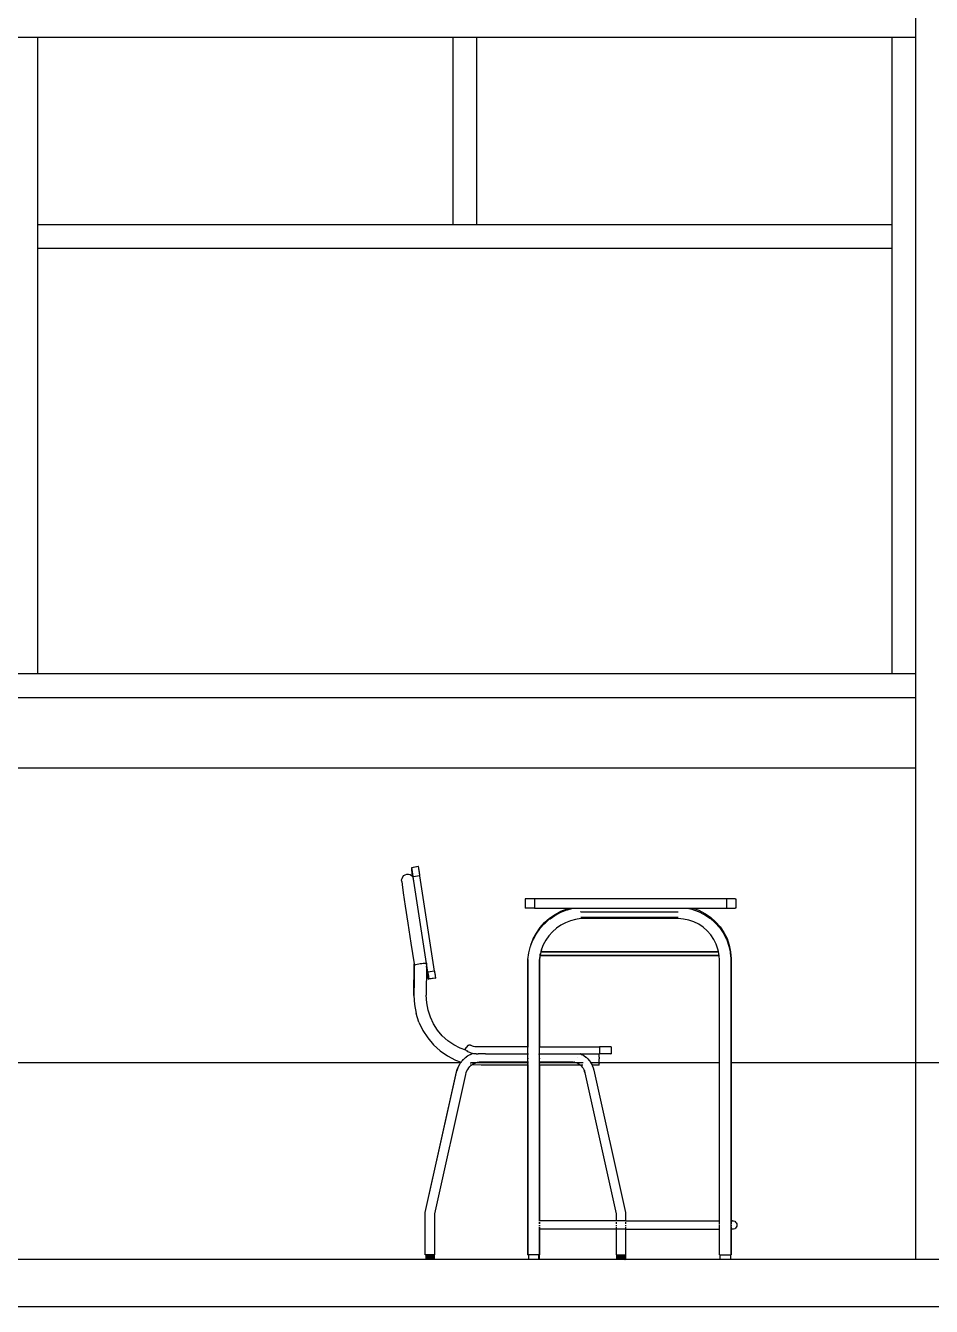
# Model space of a CAD drawing. Header units: metres. Extents: x -16.9 to 18.7, y -3.2 to 1.
# Drawn here: x -5.596 to -3.662, y -3.168 to -0.434 of the extents above; entities that cross this region are included whole.
import ezdxf

# ---------------------------------------------------------------- set-up
doc = ezdxf.new("R2010")
doc.units = ezdxf.units.M
doc.layers.add('SectionCutEdges', color=7, linetype='Continuous')

msp = doc.modelspace()

# ---------------------------------------------------------------- linework, layer by layer
for p, q in [((-3.6949, -0.4591), (-3.6949, -0.4083)), ((-5.5695, -0.4591), (-5.6203, -0.4591)), ((-5.5695, -0.8591), (-5.5695, -0.4591)), ((-4.683, -0.4591), (-5.5695, -0.4591)), ((-4.683, -0.8591), (-4.683, -0.4591)), ((-4.6322, -0.4591), (-4.683, -0.4591)), ((-3.7457, -0.4591), (-4.6322, -0.4591)), ((-4.6322, -0.8591), (-4.6322, -0.4591)), ((-3.7457, -0.8591), (-3.7457, -0.4591)), ((-3.6949, -0.4591), (-3.7457, -0.4591)), ((-3.6949, -1.8175), (-3.6949, -0.4591)), ((-5.5695, -0.9099), (-5.5695, -0.8591)), ((-4.683, -0.8591), (-5.5695, -0.8591)), ((-4.6322, -0.8591), (-4.683, -0.8591)), ((-3.7457, -0.8591), (-4.6322, -0.8591)), ((-3.7457, -0.9099), (-3.7457, -0.8591)), ((-5.5695, -1.8175), (-5.5695, -0.9099)), ((-3.7457, -0.9099), (-5.5695, -0.9099)), ((-3.7457, -1.8175), (-3.7457, -0.9099)), ((-5.5695, -1.8175), (-5.6203, -1.8175)), ((-3.7457, -1.8175), (-5.5695, -1.8175)), ((-3.6949, -1.8175), (-3.7457, -1.8175)), ((-3.6949, -1.8683), (-3.6949, -1.8175)), ((-7.4949, -1.8683), (-3.6949, -1.8683)), ((-3.6949, -2.0183), (-3.6949, -1.8683)), ((-7.4949, -2.0183), (-3.6949, -2.0183)), ((-3.6949, -2.6483), (-3.6949, -2.0183)), ((-4.7578, -2.2294), (-4.772, -2.2317)), ((-4.7711, -2.2317), (-4.772, -2.2317)), ((-4.772, -2.2317), (-4.772, -2.2319)), ((-4.772, -2.2319), (-4.7719, -2.2324)), ((-4.7719, -2.2324), (-4.7718, -2.2332)), ((-4.7718, -2.2332), (-4.7716, -2.2343)), ((-4.7716, -2.2343), (-4.7714, -2.2358)), ((-4.7702, -2.2438), (-4.7714, -2.2358)), ((-4.7569, -2.2294), (-4.7711, -2.2317)), ((-4.771, -2.2319), (-4.7711, -2.2317)), ((-4.7709, -2.2324), (-4.771, -2.2319)), ((-4.7708, -2.2332), (-4.7709, -2.2324)), ((-4.7706, -2.2344), (-4.7708, -2.2332)), ((-4.7704, -2.2358), (-4.7706, -2.2344)), ((-4.7701, -2.2374), (-4.7704, -2.2358)), ((-4.7698, -2.2394), (-4.7701, -2.2374)), ((-4.7695, -2.2415), (-4.7698, -2.2394)), ((-4.7692, -2.2438), (-4.7695, -2.2415)), ((-4.7569, -2.2294), (-4.7578, -2.2294)), ((-4.7569, -2.2296), (-4.7569, -2.2294)), ((-4.7568, -2.2301), (-4.7569, -2.2296)), ((-4.7566, -2.2309), (-4.7568, -2.2301)), ((-4.7565, -2.232), (-4.7566, -2.2309)), ((-4.7562, -2.2334), (-4.7565, -2.232)), ((-4.756, -2.2351), (-4.7562, -2.2334)), ((-4.7557, -2.237), (-4.756, -2.2351)), ((-4.7553, -2.2392), (-4.7557, -2.237)), ((-4.755, -2.2414), (-4.7553, -2.2392)), ((-4.7546, -2.2438), (-4.755, -2.2414)), ((-4.7929, -2.2578), (-4.7921, -2.2544)), ((-4.7928, -2.2614), (-4.7929, -2.2578)), ((-4.7928, -2.2614), (-4.7919, -2.2679)), ((-4.7921, -2.2544), (-4.7904, -2.2512)), ((-4.7919, -2.2679), (-4.7893, -2.2857)), ((-4.7904, -2.2512), (-4.7881, -2.2486)), ((-4.7881, -2.2486), (-4.7851, -2.2467)), ((-4.7851, -2.2467), (-4.7818, -2.2457)), ((-4.7818, -2.2457), (-4.7784, -2.2456)), ((-4.7784, -2.2456), (-4.775, -2.2465)), ((-4.775, -2.2465), (-4.772, -2.2482)), ((-4.772, -2.2482), (-4.7695, -2.2507)), ((-4.769, -2.2515), (-4.7702, -2.2438)), ((-4.7695, -2.2507), (-4.769, -2.2515)), ((-4.7688, -2.2462), (-4.7692, -2.2438)), ((-4.769, -2.2515), (-4.768, -2.2583)), ((-4.769, -2.2515), (-4.7683, -2.2527)), ((-4.7684, -2.2487), (-4.7688, -2.2462)), ((-4.768, -2.2512), (-4.7684, -2.2487)), ((-4.7539, -2.2489), (-4.768, -2.2512)), ((-4.7369, -2.4549), (-4.768, -2.2512)), ((-4.7542, -2.2463), (-4.7546, -2.2438)), ((-4.7539, -2.2489), (-4.7542, -2.2463)), ((-4.7227, -2.4528), (-4.7539, -2.2489)), ((-4.7893, -2.2857), (-4.7851, -2.3136)), ((-4.7851, -2.3136), (-4.7796, -2.3501)), ((-4.5289, -2.2983), (-4.529, -2.2983)), ((-4.529, -2.2983), (-4.529, -2.3183)), ((-4.5289, -2.3183), (-4.529, -2.3183)), ((-4.5284, -2.2983), (-4.5289, -2.2983)), ((-4.5284, -2.3183), (-4.5289, -2.3183)), ((-4.5275, -2.2983), (-4.5284, -2.2983)), ((-4.5275, -2.3183), (-4.5284, -2.3183)), ((-4.5264, -2.2983), (-4.5275, -2.2983)), ((-4.5264, -2.3183), (-4.5275, -2.3183)), ((-4.5249, -2.2983), (-4.5264, -2.2983)), ((-4.5249, -2.3183), (-4.5264, -2.3183)), ((-4.5232, -2.2983), (-4.5249, -2.2983)), ((-4.5232, -2.3183), (-4.5249, -2.3183)), ((-4.5212, -2.2983), (-4.5232, -2.2983)), ((-4.5212, -2.3183), (-4.5232, -2.3183)), ((-4.519, -2.2983), (-4.5212, -2.2983)), ((-4.519, -2.3183), (-4.5212, -2.3183)), ((-4.5167, -2.2983), (-4.519, -2.2983)), ((-4.5167, -2.3183), (-4.519, -2.3183)), ((-4.5142, -2.2983), (-4.5167, -2.2983)), ((-4.5142, -2.3183), (-4.5167, -2.3183)), ((-4.5116, -2.2983), (-4.5142, -2.2983)), ((-4.5116, -2.3183), (-4.5142, -2.3183)), ((-4.509, -2.2983), (-4.5116, -2.2983)), ((-4.509, -2.3183), (-4.5116, -2.3183)), ((-4.099, -2.2983), (-4.509, -2.2983)), ((-4.509, -2.2983), (-4.509, -2.3183)), ((-4.509, -2.3183), (-4.4351, -2.3183)), ((-4.4533, -2.3269), (-4.44, -2.3217)), ((-4.4526, -2.3246), (-4.4393, -2.3194)), ((-4.44, -2.3217), (-4.4386, -2.3214)), ((-4.4393, -2.3194), (-4.4351, -2.3183)), ((-4.4386, -2.3214), (-4.4271, -2.3183)), ((-4.4351, -2.3183), (-4.4335, -2.3183)), ((-4.4335, -2.3183), (-4.4287, -2.3183)), ((-4.4287, -2.3183), (-4.4271, -2.3183)), ((-4.4271, -2.3183), (-4.4262, -2.3183)), ((-4.4262, -2.3183), (-4.425, -2.3184)), ((-4.425, -2.3183), (-4.4248, -2.3183)), ((-4.425, -2.3184), (-4.4248, -2.3183)), ((-4.4248, -2.3183), (-4.4159, -2.3183)), ((-4.4159, -2.3183), (-4.4118, -2.3183)), ((-4.4118, -2.3183), (-4.2018, -2.3183)), ((-4.2018, -2.3183), (-4.1945, -2.3183)), ((-4.1945, -2.3183), (-4.1876, -2.3183)), ((-4.1876, -2.3183), (-4.1842, -2.3183)), ((-4.1842, -2.3183), (-4.1822, -2.3183)), ((-4.1822, -2.3183), (-4.1731, -2.3202)), ((-4.1822, -2.3183), (-4.1784, -2.3183)), ((-4.1784, -2.3183), (-4.1725, -2.3183)), ((-4.1731, -2.3202), (-4.173, -2.3203)), ((-4.173, -2.3203), (-4.1595, -2.3249)), ((-4.1725, -2.3183), (-4.1725, -2.3183)), ((-4.1725, -2.3183), (-4.1712, -2.3183)), ((-4.1712, -2.3183), (-4.099, -2.3183)), ((-4.1712, -2.3183), (-4.1586, -2.3227)), ((-4.1586, -2.3227), (-4.1455, -2.3292)), ((-4.0964, -2.2983), (-4.099, -2.2983)), ((-4.099, -2.2983), (-4.099, -2.3183)), ((-4.099, -2.3183), (-4.0964, -2.3183)), ((-4.0939, -2.2983), (-4.0964, -2.2983)), ((-4.0964, -2.3183), (-4.0939, -2.3183)), ((-4.0914, -2.2983), (-4.0939, -2.2983)), ((-4.0939, -2.3183), (-4.0914, -2.3183)), ((-4.089, -2.2983), (-4.0914, -2.2983)), ((-4.0914, -2.3183), (-4.089, -2.3183)), ((-4.0869, -2.2983), (-4.089, -2.2983)), ((-4.089, -2.3183), (-4.0869, -2.3183)), ((-4.0849, -2.2983), (-4.0869, -2.2983)), ((-4.0869, -2.3183), (-4.0849, -2.3183)), ((-4.0832, -2.2983), (-4.0849, -2.2983)), ((-4.0849, -2.3183), (-4.0832, -2.3183)), ((-4.0817, -2.2983), (-4.0832, -2.2983)), ((-4.0832, -2.3183), (-4.0817, -2.3183)), ((-4.0806, -2.2983), (-4.0817, -2.2983)), ((-4.0817, -2.3183), (-4.0806, -2.3183)), ((-4.0806, -2.2983), (-4.079, -2.2983)), ((-4.079, -2.3183), (-4.0806, -2.3183)), ((-4.079, -2.2983), (-4.079, -2.3183)), ((-4.7796, -2.3501), (-4.7731, -2.3931)), ((-4.4969, -2.3596), (-4.4875, -2.349)), ((-4.4962, -2.3602), (-4.4882, -2.3513)), ((-4.4882, -2.3513), (-4.4866, -2.3498)), ((-4.4875, -2.349), (-4.4768, -2.3395)), ((-4.4866, -2.3498), (-4.4776, -2.3418)), ((-4.4776, -2.3418), (-4.4759, -2.3406)), ((-4.4768, -2.3395), (-4.4651, -2.3313)), ((-4.4759, -2.3406), (-4.4659, -2.3336)), ((-4.4659, -2.3336), (-4.4646, -2.3329)), ((-4.4651, -2.3313), (-4.4526, -2.3246)), ((-4.4646, -2.3329), (-4.4643, -2.3327)), ((-4.4643, -2.3327), (-4.4533, -2.3269)), ((-4.4431, -2.3491), (-4.4531, -2.3545)), ((-4.4325, -2.3449), (-4.4431, -2.3491)), ((-4.4215, -2.3421), (-4.4325, -2.3449)), ((-4.4103, -2.3405), (-4.4215, -2.3421)), ((-4.4104, -2.326), (-4.4113, -2.3262)), ((-4.4104, -2.326), (-4.4113, -2.3262)), ((-4.4096, -2.3382), (-4.4105, -2.3383)), ((-4.4104, -2.326), (-4.2021, -2.326)), ((-4.4104, -2.326), (-4.2021, -2.326)), ((-4.2026, -2.3405), (-4.4103, -2.3405)), ((-4.2025, -2.3382), (-4.4096, -2.3382)), ((-4.1909, -2.3414), (-4.2026, -2.3405)), ((-4.1797, -2.3438), (-4.1909, -2.3414)), ((-4.1688, -2.3475), (-4.1797, -2.3438)), ((-4.1586, -2.3526), (-4.1688, -2.3475)), ((-4.1595, -2.3249), (-4.1593, -2.325)), ((-4.1593, -2.325), (-4.1467, -2.3313)), ((-4.1467, -2.3313), (-4.1463, -2.3315)), ((-4.1463, -2.3315), (-4.1348, -2.3392)), ((-4.1455, -2.3292), (-4.1334, -2.3374)), ((-4.1348, -2.3392), (-4.1341, -2.3397)), ((-4.1341, -2.3397), (-4.124, -2.3486)), ((-4.1334, -2.3374), (-4.1224, -2.347)), ((-4.124, -2.3486), (-4.1232, -2.3493)), ((-4.1232, -2.3493), (-4.1144, -2.3593)), ((-4.1224, -2.347), (-4.1128, -2.358)), ((-4.5118, -2.3839), (-4.5051, -2.3713)), ((-4.5114, -2.3841), (-4.5058, -2.3736)), ((-4.5058, -2.3736), (-4.5045, -2.3717)), ((-4.5051, -2.3713), (-4.4969, -2.3596)), ((-4.5045, -2.3717), (-4.4977, -2.3619)), ((-4.4977, -2.3619), (-4.4962, -2.3602)), ((-4.4785, -2.377), (-4.485, -2.3864)), ((-4.471, -2.3685), (-4.4785, -2.377)), ((-4.4624, -2.361), (-4.471, -2.3685)), ((-4.4531, -2.3545), (-4.4624, -2.361)), ((-4.1491, -2.359), (-4.1586, -2.3526)), ((-4.1404, -2.3666), (-4.1491, -2.359)), ((-4.1329, -2.3752), (-4.1404, -2.3666)), ((-4.1265, -2.3847), (-4.1329, -2.3752)), ((-4.1144, -2.3593), (-4.1135, -2.3603)), ((-4.1135, -2.3603), (-4.1063, -2.3711)), ((-4.1128, -2.358), (-4.1046, -2.3701)), ((-4.1063, -2.3711), (-4.1054, -2.3724)), ((-4.1054, -2.3724), (-4.0994, -2.3843)), ((-4.1046, -2.3701), (-4.0981, -2.3832)), ((-4.7731, -2.3931), (-4.7664, -2.4372)), ((-4.5214, -2.4132), (-4.5178, -2.3995)), ((-4.5178, -2.3995), (-4.5173, -2.3983)), ((-4.5173, -2.3983), (-4.517, -2.3972)), ((-4.5173, -2.3983), (-4.5169, -2.3972)), ((-4.517, -2.3972), (-4.5118, -2.3839)), ((-4.5169, -2.3972), (-4.5126, -2.3862)), ((-4.5126, -2.3862), (-4.5115, -2.3841)), ((-4.5115, -2.3841), (-4.5114, -2.3841)), ((-4.4941, -2.4059), (-4.4954, -2.4109)), ((-4.4941, -2.4059), (-4.4945, -2.407)), ((-4.4904, -2.3964), (-4.4941, -2.4059)), ((-4.485, -2.3864), (-4.4904, -2.3964)), ((-4.1214, -2.395), (-4.1265, -2.3847)), ((-4.1176, -2.4058), (-4.1214, -2.395)), ((-4.1165, -2.4109), (-4.1176, -2.4058)), ((-4.0994, -2.3843), (-4.0988, -2.3855)), ((-4.0988, -2.3855), (-4.0947, -2.3974)), ((-4.0981, -2.3832), (-4.0933, -2.397)), ((-4.0947, -2.3974), (-4.094, -2.3993)), ((-4.094, -2.3993), (-4.0915, -2.4115)), ((-4.0933, -2.397), (-4.0903, -2.4113)), ((-4.5233, -2.4275), (-4.5214, -2.4132)), ((-4.5233, -2.6145), (-4.5233, -2.4275)), ((-4.5226, -2.6145), (-4.5226, -2.4275)), ((-4.4986, -2.4268), (-4.499, -2.4292)), ((-4.499, -2.4292), (-4.499, -2.6145)), ((-4.4975, -2.4189), (-4.4986, -2.4268)), ((-4.4971, -2.4189), (-4.4982, -2.4269)), ((-4.4982, -2.4269), (-4.4982, -2.6145)), ((-4.498, -2.4189), (-4.4975, -2.4189)), ((-4.4979, -2.4185), (-4.4975, -2.4185)), ((-4.4974, -2.418), (-4.4975, -2.4185)), ((-4.4975, -2.4185), (-4.4975, -2.4189)), ((-4.4975, -2.4185), (-4.497, -2.4185)), ((-4.4975, -2.4189), (-4.4971, -2.4189)), ((-4.4974, -2.418), (-4.4968, -2.4158)), ((-4.497, -2.4185), (-4.4971, -2.4189)), ((-4.4971, -2.4189), (-4.1151, -2.4189)), ((-4.4967, -2.4158), (-4.497, -2.4185)), ((-4.497, -2.4185), (-4.1151, -2.4185)), ((-4.4967, -2.4154), (-4.4968, -2.4158)), ((-4.4965, -2.4144), (-4.4967, -2.4154)), ((-4.4957, -2.4114), (-4.4965, -2.4144)), ((-4.4955, -2.4114), (-4.4963, -2.4144)), ((-4.4956, -2.4109), (-4.4957, -2.4114)), ((-4.4957, -2.4114), (-4.4955, -2.4114)), ((-4.4945, -2.407), (-4.4956, -2.4109)), ((-4.4956, -2.4109), (-4.4954, -2.4109)), ((-4.4954, -2.4109), (-4.4955, -2.4114)), ((-4.4955, -2.4114), (-4.1164, -2.4114)), ((-4.4954, -2.4109), (-4.1165, -2.4109)), ((-4.1164, -2.4114), (-4.1165, -2.4109)), ((-4.1158, -2.4144), (-4.1164, -2.4114)), ((-4.1156, -2.4154), (-4.1158, -2.4144)), ((-4.1155, -2.4158), (-4.1156, -2.4154)), ((-4.1152, -2.417), (-4.1155, -2.4158)), ((-4.1151, -2.4185), (-4.1152, -2.417)), ((-4.1151, -2.4185), (-4.1147, -2.4185)), ((-4.1151, -2.4189), (-4.1151, -2.4185)), ((-4.1143, -2.4288), (-4.1151, -2.4189)), ((-4.1151, -2.4189), (-4.1147, -2.4189)), ((-4.1143, -2.6483), (-4.1143, -2.4288)), ((-4.0915, -2.4115), (-4.0911, -2.4136)), ((-4.0911, -2.4136), (-4.0901, -2.4256)), ((-4.0903, -2.4113), (-4.0892, -2.4256)), ((-4.0901, -2.4256), (-4.09, -2.4279)), ((-4.09, -2.4279), (-4.09, -2.6483)), ((-4.0892, -2.4256), (-4.0892, -2.6483)), ((-4.7668, -2.5048), (-4.7664, -2.4372)), ((-4.7664, -2.4372), (-4.766, -2.4401)), ((-4.766, -2.4401), (-4.7664, -2.4725)), ((-4.766, -2.4401), (-4.7659, -2.4401)), ((-4.7659, -2.4401), (-4.7656, -2.4396)), ((-4.7656, -2.4396), (-4.7643, -2.4391)), ((-4.7643, -2.4391), (-4.7623, -2.4384)), ((-4.7623, -2.4384), (-4.7596, -2.4378)), ((-4.7596, -2.4378), (-4.7565, -2.4371)), ((-4.7565, -2.4371), (-4.7531, -2.4365)), ((-4.7531, -2.4365), (-4.7497, -2.436)), ((-4.7497, -2.436), (-4.7466, -2.4356)), ((-4.7466, -2.4356), (-4.7438, -2.4354)), ((-4.7438, -2.4354), (-4.7417, -2.4354)), ((-4.7417, -2.4354), (-4.7404, -2.4355)), ((-4.7404, -2.4355), (-4.7399, -2.4358)), ((-4.7404, -2.439), (-4.7404, -2.4392)), ((-4.7399, -2.4421), (-4.7404, -2.5039)), ((-4.7399, -2.4358), (-4.7399, -2.4421)), ((-4.7368, -2.4629), (-4.7399, -2.4421)), ((-4.7227, -2.4528), (-4.7369, -2.4549)), ((-4.7369, -2.4549), (-4.7366, -2.4568)), ((-4.7366, -2.4568), (-4.7364, -2.4587)), ((-4.7364, -2.4587), (-4.7361, -2.4605)), ((-4.7361, -2.4605), (-4.7358, -2.4622)), ((-4.7227, -2.4528), (-4.7224, -2.4547)), ((-4.7224, -2.4547), (-4.7221, -2.4566)), ((-4.7221, -2.4566), (-4.7219, -2.4584)), ((-4.7219, -2.4584), (-4.7216, -2.4601)), ((-4.7216, -2.4601), (-4.7214, -2.4617)), ((-4.7664, -2.4725), (-4.7668, -2.5048)), ((-4.7361, -2.4672), (-4.7368, -2.4629)), ((-4.7359, -2.4682), (-4.7361, -2.4672)), ((-4.7358, -2.4689), (-4.7359, -2.4682)), ((-4.7358, -2.4622), (-4.7356, -2.4637)), ((-4.7357, -2.4693), (-4.7358, -2.4689)), ((-4.7358, -2.4694), (-4.7357, -2.4697)), ((-4.7358, -2.4694), (-4.7357, -2.4697)), ((-4.7357, -2.4694), (-4.7357, -2.4693)), ((-4.7357, -2.4694), (-4.7347, -2.4694)), ((-4.7357, -2.4694), (-4.7357, -2.4697)), ((-4.7357, -2.4694), (-4.7357, -2.4697)), ((-4.7356, -2.4637), (-4.7354, -2.4652)), ((-4.7354, -2.4652), (-4.7352, -2.4664)), ((-4.7352, -2.4664), (-4.735, -2.4675)), ((-4.735, -2.4675), (-4.7349, -2.4683)), ((-4.7349, -2.4683), (-4.7348, -2.4689)), ((-4.7215, -2.4674), (-4.7348, -2.4693)), ((-4.7348, -2.4689), (-4.7348, -2.4693)), ((-4.7348, -2.4693), (-4.7347, -2.4694)), ((-4.7205, -2.4674), (-4.7347, -2.4694)), ((-4.7347, -2.4697), (-4.7347, -2.4694)), ((-4.7347, -2.4697), (-4.7347, -2.4694)), ((-4.7215, -2.4674), (-4.7205, -2.4674)), ((-4.7214, -2.4617), (-4.7212, -2.4631)), ((-4.7212, -2.4631), (-4.721, -2.4644)), ((-4.721, -2.4644), (-4.7208, -2.4654)), ((-4.7208, -2.4654), (-4.7207, -2.4663)), ((-4.7207, -2.4663), (-4.7206, -2.4669)), ((-4.7206, -2.4669), (-4.7205, -2.4673)), ((-4.7205, -2.4673), (-4.7205, -2.4674)), ((-4.7668, -2.5048), (-4.7656, -2.5238)), ((-4.7394, -2.5203), (-4.7404, -2.5039)), ((-4.7656, -2.5238), (-4.7619, -2.543)), ((-4.7559, -2.5615), (-4.7619, -2.543)), ((-4.7364, -2.5359), (-4.7394, -2.5203)), ((-4.7314, -2.551), (-4.7364, -2.5359)), ((-4.7559, -2.5615), (-4.7475, -2.579)), ((-4.7246, -2.5653), (-4.7314, -2.551)), ((-4.7161, -2.5785), (-4.7246, -2.5653)), ((-4.7475, -2.579), (-4.7371, -2.5952)), ((-4.7371, -2.5952), (-4.7247, -2.6099)), ((-4.706, -2.5905), (-4.7161, -2.5785)), ((-4.6944, -2.601), (-4.706, -2.5905)), ((-4.7247, -2.6099), (-4.7105, -2.6228)), ((-4.7105, -2.6228), (-4.6949, -2.6336)), ((-4.6817, -2.6099), (-4.6944, -2.601)), ((-4.6679, -2.6169), (-4.6817, -2.6099)), ((-4.6559, -2.6211), (-4.6679, -2.6169)), ((-4.6512, -2.6116), (-4.6578, -2.6194)), ((-4.6559, -2.6211), (-4.6578, -2.6194)), ((-4.6551, -2.6219), (-4.6559, -2.6211)), ((-4.6551, -2.6219), (-4.6536, -2.6229)), ((-4.6517, -2.6242), (-4.6536, -2.6229)), ((-4.6514, -2.6245), (-4.6517, -2.6242)), ((-4.6473, -2.6266), (-4.6514, -2.6245)), ((-4.6507, -2.6113), (-4.6512, -2.6116)), ((-4.6501, -2.6111), (-4.6507, -2.6113)), ((-4.6496, -2.6109), (-4.6501, -2.6111)), ((-4.649, -2.6108), (-4.6496, -2.6109)), ((-4.6483, -2.6107), (-4.649, -2.6108)), ((-4.6477, -2.6106), (-4.6483, -2.6107)), ((-4.6471, -2.6107), (-4.6477, -2.6106)), ((-4.6465, -2.6108), (-4.6471, -2.6107)), ((-4.6459, -2.6109), (-4.6465, -2.6108)), ((-4.6453, -2.6111), (-4.6459, -2.6109)), ((-4.6448, -2.6113), (-4.6453, -2.6111)), ((-4.6442, -2.6116), (-4.6448, -2.6113)), ((-4.6419, -2.6129), (-4.6442, -2.6116)), ((-4.6393, -2.6137), (-4.6419, -2.6129)), ((-4.6368, -2.6143), (-4.6393, -2.6137)), ((-4.6341, -2.6145), (-4.6368, -2.6143)), ((-4.6139, -2.6145), (-4.6341, -2.6145)), ((-4.5233, -2.6145), (-4.6139, -2.6145)), ((-4.5226, -2.6145), (-4.5233, -2.6145)), ((-4.5233, -2.6292), (-4.5233, -2.6145)), ((-4.5217, -2.6145), (-4.5226, -2.6145)), ((-4.499, -2.6145), (-4.4994, -2.6145)), ((-4.4986, -2.6145), (-4.499, -2.6145)), ((-4.499, -2.6145), (-4.499, -2.6292)), ((-4.4982, -2.6145), (-4.4986, -2.6145)), ((-4.4982, -2.6145), (-4.3707, -2.6145)), ((-4.3707, -2.6145), (-4.3707, -2.6292)), ((-4.3674, -2.6145), (-4.3707, -2.6145)), ((-4.3642, -2.6145), (-4.3674, -2.6145)), ((-4.3611, -2.6145), (-4.3642, -2.6145)), ((-4.3581, -2.6145), (-4.3611, -2.6145)), ((-4.3554, -2.6145), (-4.3581, -2.6145)), ((-4.3529, -2.6145), (-4.3554, -2.6145)), ((-4.3507, -2.6145), (-4.3529, -2.6145)), ((-4.3489, -2.6145), (-4.3507, -2.6145)), ((-4.3474, -2.6145), (-4.3489, -2.6145)), ((-4.3464, -2.6145), (-4.3474, -2.6145)), ((-4.3455, -2.6145), (-4.3464, -2.6145)), ((-4.3455, -2.6145), (-4.3455, -2.6292)), ((-4.667, -2.6483), (-5.8392, -2.6483)), ((-4.6949, -2.6336), (-4.678, -2.6423)), ((-4.678, -2.6423), (-4.6658, -2.6466)), ((-4.6717, -2.6564), (-4.6688, -2.651)), ((-4.6716, -2.6564), (-4.6687, -2.6511)), ((-4.6688, -2.651), (-4.667, -2.6483)), ((-4.6687, -2.651), (-4.6669, -2.6483)), ((-4.6687, -2.6511), (-4.6687, -2.651)), ((-4.667, -2.6483), (-4.6658, -2.6466)), ((-4.6669, -2.6483), (-4.667, -2.6483)), ((-4.6669, -2.6483), (-4.6657, -2.6466)), ((-4.6666, -2.6483), (-4.6669, -2.6483)), ((-4.6658, -2.6466), (-4.6657, -2.6466)), ((-4.6657, -2.6466), (-4.6654, -2.6462)), ((-4.6657, -2.6466), (-4.6655, -2.6467)), ((-4.6655, -2.6467), (-4.6654, -2.6467)), ((-4.6654, -2.6462), (-4.6653, -2.646)), ((-4.6653, -2.646), (-4.6645, -2.6451)), ((-4.6645, -2.6451), (-4.663, -2.6433)), ((-4.663, -2.6433), (-4.6613, -2.6414)), ((-4.6613, -2.6414), (-4.6609, -2.641)), ((-4.6609, -2.641), (-4.6582, -2.6385)), ((-4.6582, -2.6385), (-4.6574, -2.6378)), ((-4.6574, -2.6378), (-4.6568, -2.6372)), ((-4.6568, -2.6372), (-4.6547, -2.6357)), ((-4.6548, -2.6357), (-4.652, -2.6337)), ((-4.6547, -2.6357), (-4.652, -2.6337)), ((-4.652, -2.6337), (-4.6507, -2.6329)), ((-4.652, -2.6337), (-4.6519, -2.6337)), ((-4.6519, -2.6337), (-4.6506, -2.6329)), ((-4.6506, -2.6329), (-4.6467, -2.6307)), ((-4.643, -2.6281), (-4.6473, -2.6266)), ((-4.6467, -2.6307), (-4.6462, -2.6305)), ((-4.646, -2.6515), (-4.6465, -2.6514)), ((-4.6462, -2.6305), (-4.6417, -2.6285)), ((-4.6432, -2.6483), (-4.6461, -2.6483)), ((-4.6459, -2.6515), (-4.646, -2.6515)), ((-4.6444, -2.6536), (-4.6425, -2.6522)), ((-4.6443, -2.6536), (-4.6424, -2.6522)), ((-4.6414, -2.6284), (-4.643, -2.6281)), ((-4.6425, -2.6522), (-4.6429, -2.6521)), ((-4.6425, -2.6522), (-4.6417, -2.6516)), ((-4.6424, -2.6522), (-4.6425, -2.6522)), ((-4.6424, -2.6522), (-4.6417, -2.6517)), ((-4.6417, -2.6524), (-4.6424, -2.6522)), ((-4.6412, -2.6484), (-4.6423, -2.6483)), ((-4.6417, -2.6285), (-4.6414, -2.6284)), ((-4.6417, -2.6517), (-4.6412, -2.6514)), ((-4.6234, -2.6536), (-4.6417, -2.6524)), ((-4.6388, -2.6289), (-4.6414, -2.6284)), ((-4.6353, -2.6483), (-4.6412, -2.6484)), ((-4.6412, -2.6514), (-4.6399, -2.6506)), ((-4.6399, -2.6506), (-4.638, -2.6495)), ((-4.639, -2.6307), (-4.639, -2.6306)), ((-4.6386, -2.629), (-4.6388, -2.6289)), ((-4.6346, -2.6292), (-4.6386, -2.629)), ((-4.638, -2.6495), (-4.6362, -2.6487)), ((-4.6362, -2.6487), (-4.6361, -2.6487)), ((-4.6361, -2.6487), (-4.6353, -2.6483)), ((-4.6353, -2.6483), (-4.6352, -2.6483)), ((-4.6352, -2.6483), (-4.6346, -2.6481)), ((-4.5233, -2.6483), (-4.6352, -2.6483)), ((-4.634, -2.6292), (-4.6346, -2.6292)), ((-4.6346, -2.6481), (-4.6345, -2.6481)), ((-4.6345, -2.6481), (-4.6311, -2.647)), ((-4.634, -2.6292), (-4.6292, -2.6292)), ((-4.6311, -2.647), (-4.631, -2.647)), ((-4.631, -2.647), (-4.6274, -2.6464)), ((-4.6139, -2.6292), (-4.6292, -2.6292)), ((-4.6274, -2.6464), (-4.6273, -2.6464)), ((-4.6273, -2.6464), (-4.6233, -2.6461)), ((-4.6233, -2.6461), (-4.6232, -2.6461)), ((-4.6232, -2.6461), (-4.5233, -2.6461)), ((-4.6139, -2.6292), (-4.5233, -2.6292)), ((-4.5233, -2.6302), (-4.5233, -2.6292)), ((-4.5233, -2.6292), (-4.5226, -2.6292)), ((-4.5233, -2.6327), (-4.5233, -2.6302)), ((-4.5233, -2.633), (-4.5233, -2.6327)), ((-4.5233, -2.6354), (-4.5233, -2.633)), ((-4.5233, -2.6382), (-4.5233, -2.6354)), ((-4.5233, -2.6399), (-4.5233, -2.6382)), ((-4.5233, -2.6407), (-4.5233, -2.6399)), ((-4.5233, -2.6429), (-4.5233, -2.6407)), ((-4.5233, -2.6434), (-4.5233, -2.6429)), ((-4.5233, -2.6457), (-4.5233, -2.6434)), ((-4.5233, -2.6461), (-4.5233, -2.6457)), ((-4.5233, -2.6461), (-4.5217, -2.6461)), ((-4.5233, -2.6467), (-4.5233, -2.6461)), ((-4.5233, -2.6483), (-4.5233, -2.6467)), ((-4.5233, -2.6496), (-4.5233, -2.6483)), ((-4.5226, -2.6483), (-4.5233, -2.6483)), ((-4.5233, -2.6518), (-4.5233, -2.6496)), ((-4.5233, -2.6536), (-4.5233, -2.6518)), ((-4.5226, -2.6302), (-4.5226, -2.6292)), ((-4.5226, -2.6292), (-4.5217, -2.6292)), ((-4.5226, -2.6399), (-4.5226, -2.6382)), ((-4.5226, -2.6483), (-4.5226, -2.6467)), ((-4.5226, -2.6496), (-4.5226, -2.6483)), ((-4.5217, -2.6483), (-4.5226, -2.6483)), ((-4.5226, -2.6536), (-4.5226, -2.6518)), ((-4.4994, -2.6292), (-4.499, -2.6292)), ((-4.4994, -2.6461), (-4.499, -2.6461)), ((-4.499, -2.6292), (-4.4986, -2.6292)), ((-4.499, -2.6302), (-4.499, -2.6292)), ((-4.499, -2.6302), (-4.499, -2.6327)), ((-4.499, -2.6327), (-4.499, -2.633)), ((-4.499, -2.633), (-4.499, -2.6354)), ((-4.499, -2.6354), (-4.499, -2.6382)), ((-4.499, -2.6382), (-4.499, -2.6399)), ((-4.499, -2.6399), (-4.499, -2.6407)), ((-4.499, -2.6407), (-4.499, -2.6429)), ((-4.499, -2.6429), (-4.499, -2.6434)), ((-4.499, -2.6434), (-4.499, -2.6457)), ((-4.499, -2.6457), (-4.499, -2.6461)), ((-4.499, -2.6461), (-4.4299, -2.6461)), ((-4.499, -2.6461), (-4.499, -2.6467)), ((-4.499, -2.6467), (-4.499, -2.6496)), ((-4.499, -2.6496), (-4.499, -2.6518)), ((-4.499, -2.6518), (-4.499, -2.6536)), ((-4.4986, -2.6292), (-4.4982, -2.6292)), ((-4.4982, -2.6292), (-4.4247, -2.6292)), ((-4.4982, -2.6292), (-4.4982, -2.6302)), ((-4.4982, -2.6382), (-4.4982, -2.6399)), ((-4.4982, -2.6467), (-4.4982, -2.6483)), ((-4.419, -2.6483), (-4.4982, -2.6483)), ((-4.4982, -2.6483), (-4.4982, -2.6496)), ((-4.4982, -2.6518), (-4.4982, -2.6536)), ((-4.4299, -2.6461), (-4.4264, -2.6463)), ((-4.4264, -2.6463), (-4.4241, -2.6467)), ((-4.4247, -2.6292), (-4.4245, -2.6292)), ((-4.4245, -2.6292), (-4.4197, -2.6292)), ((-4.4241, -2.6467), (-4.424, -2.6467)), ((-4.4232, -2.6469), (-4.424, -2.6467)), ((-4.4232, -2.6469), (-4.4203, -2.6478)), ((-4.4203, -2.6478), (-4.4202, -2.6478)), ((-4.4202, -2.6478), (-4.419, -2.6483)), ((-4.4197, -2.6292), (-4.414, -2.6292)), ((-4.4189, -2.6483), (-4.419, -2.6483)), ((-4.4131, -2.6483), (-4.4189, -2.6483)), ((-4.4189, -2.6483), (-4.4173, -2.6491)), ((-4.4173, -2.6491), (-4.4164, -2.6496)), ((-4.4173, -2.6491), (-4.4172, -2.6491)), ((-4.4172, -2.6491), (-4.4163, -2.6496)), ((-4.4169, -2.6377), (-4.4169, -2.6377)), ((-4.4163, -2.6496), (-4.4144, -2.6507)), ((-4.4144, -2.6507), (-4.4129, -2.6518)), ((-4.414, -2.6292), (-4.4139, -2.6293)), ((-4.4139, -2.6293), (-4.4114, -2.6292)), ((-4.413, -2.6518), (-4.4119, -2.6526)), ((-4.4129, -2.6518), (-4.4119, -2.6525)), ((-4.4087, -2.6483), (-4.4122, -2.6483)), ((-4.4119, -2.6525), (-4.4118, -2.6526)), ((-4.4107, -2.6292), (-4.4114, -2.6292)), ((-4.4107, -2.6292), (-4.4086, -2.6302)), ((-4.4107, -2.6292), (-4.3709, -2.6292)), ((-4.4086, -2.6483), (-4.4087, -2.6483)), ((-4.4086, -2.6302), (-4.4086, -2.6302)), ((-4.4086, -2.6302), (-4.4085, -2.6302)), ((-4.405, -2.6483), (-4.4086, -2.6483)), ((-4.4085, -2.6302), (-4.4084, -2.6302)), ((-4.4084, -2.6302), (-4.4037, -2.6329)), ((-4.4037, -2.6329), (-4.4035, -2.633)), ((-4.4035, -2.633), (-4.3993, -2.6362)), ((-4.3993, -2.6362), (-4.3991, -2.6363)), ((-4.3992, -2.6363), (-4.3954, -2.6399)), ((-4.3991, -2.6363), (-4.3953, -2.6399)), ((-4.3953, -2.6399), (-4.3952, -2.64)), ((-4.3952, -2.64), (-4.3922, -2.6434)), ((-4.3922, -2.6434), (-4.3915, -2.6442)), ((-4.3915, -2.6442), (-4.3898, -2.6467)), ((-4.3892, -2.6483), (-4.3902, -2.6483)), ((-4.3898, -2.6467), (-4.3887, -2.6483)), ((-4.3709, -2.6483), (-4.3887, -2.6483)), ((-4.3887, -2.6483), (-4.3884, -2.6488)), ((-4.3885, -2.6488), (-4.3881, -2.6496)), ((-4.3884, -2.6488), (-4.388, -2.6496)), ((-4.388, -2.6496), (-4.3868, -2.6518)), ((-4.3869, -2.6518), (-4.3859, -2.6536)), ((-4.3868, -2.6518), (-4.3858, -2.6536)), ((-4.3709, -2.6302), (-4.3709, -2.6292)), ((-4.3709, -2.6292), (-4.3707, -2.6292)), ((-4.3709, -2.633), (-4.3709, -2.6302)), ((-4.3709, -2.6363), (-4.3709, -2.633)), ((-4.3709, -2.6363), (-4.3709, -2.6399)), ((-4.3709, -2.6434), (-4.3709, -2.6399)), ((-4.3709, -2.6467), (-4.3709, -2.6434)), ((-4.3709, -2.6467), (-4.3709, -2.6483)), ((-4.3709, -2.6483), (-4.3709, -2.6496)), ((-4.1143, -2.6483), (-4.3709, -2.6483)), ((-4.3709, -2.6518), (-4.3709, -2.6496)), ((-4.3709, -2.6536), (-4.3709, -2.6518)), ((-4.3674, -2.6292), (-4.3707, -2.6292)), ((-4.3642, -2.6292), (-4.3674, -2.6292)), ((-4.3611, -2.6292), (-4.3642, -2.6292)), ((-4.3581, -2.6292), (-4.3611, -2.6292)), ((-4.3554, -2.6292), (-4.3581, -2.6292)), ((-4.3529, -2.6292), (-4.3554, -2.6292)), ((-4.3507, -2.6292), (-4.3529, -2.6292)), ((-4.3489, -2.6292), (-4.3507, -2.6292)), ((-4.3474, -2.6292), (-4.3489, -2.6292)), ((-4.3464, -2.6292), (-4.3474, -2.6292)), ((-4.3464, -2.6292), (-4.3455, -2.6292)), ((-4.1139, -2.6483), (-4.1143, -2.6483)), ((-4.1143, -2.9855), (-4.1143, -2.6483)), ((-4.09, -2.6483), (-4.0904, -2.6483)), ((-4.0892, -2.6483), (-4.09, -2.6483)), ((-4.09, -2.6483), (-4.09, -2.9855)), ((-3.6949, -2.6483), (-4.0892, -2.6483)), ((-4.0892, -2.6483), (-4.0892, -2.9855)), ((-3.6949, -3.0683), (-3.6949, -2.6483)), ((-3.4949, -2.6483), (-3.6949, -2.6483)), ((-4.7425, -2.9682), (-4.6756, -2.6678)), ((-4.7424, -2.9682), (-4.6755, -2.6679)), ((-4.7223, -2.9706), (-4.656, -2.6731)), ((-4.6756, -2.6678), (-4.674, -2.6622)), ((-4.6755, -2.6678), (-4.6739, -2.6622)), ((-4.6755, -2.6679), (-4.6755, -2.6678)), ((-4.674, -2.6622), (-4.6717, -2.6564)), ((-4.6739, -2.6622), (-4.6716, -2.6565)), ((-4.6739, -2.6622), (-4.6739, -2.6622)), ((-4.6716, -2.6565), (-4.6716, -2.6564)), ((-4.656, -2.6731), (-4.6549, -2.6691)), ((-4.655, -2.6691), (-4.6536, -2.6656)), ((-4.6549, -2.6691), (-4.6535, -2.6656)), ((-4.6536, -2.6656), (-4.6518, -2.6622)), ((-4.6535, -2.6656), (-4.6517, -2.6622)), ((-4.6518, -2.6622), (-4.6517, -2.6621)), ((-4.6517, -2.6622), (-4.6495, -2.6591)), ((-4.6495, -2.6591), (-4.647, -2.6562)), ((-4.6471, -2.6561), (-4.6444, -2.6536)), ((-4.647, -2.6562), (-4.6443, -2.6536)), ((-4.5233, -2.6536), (-4.6234, -2.6536)), ((-4.5233, -3.0583), (-4.5233, -2.6536)), ((-4.5226, -2.6536), (-4.5233, -2.6536)), ((-4.5226, -3.0583), (-4.5226, -2.6536)), ((-4.5217, -2.6536), (-4.5226, -2.6536)), ((-4.499, -2.6536), (-4.4994, -2.6536)), ((-4.499, -2.6536), (-4.499, -2.9855)), ((-4.4986, -2.6536), (-4.499, -2.6536)), ((-4.4982, -2.6536), (-4.4986, -2.6536)), ((-4.4108, -2.6536), (-4.4982, -2.6536)), ((-4.4982, -2.6536), (-4.4982, -2.9855)), ((-4.4119, -2.6526), (-4.4108, -2.6536)), ((-4.4118, -2.6526), (-4.4107, -2.6536)), ((-4.4108, -2.6536), (-4.4095, -2.6548)), ((-4.4107, -2.6536), (-4.4108, -2.6536)), ((-4.4107, -2.6536), (-4.4095, -2.6547)), ((-4.4086, -2.6536), (-4.4107, -2.6536)), ((-4.4095, -2.6547), (-4.4094, -2.6548)), ((-4.4095, -2.6548), (-4.4074, -2.6573)), ((-4.4094, -2.6548), (-4.4073, -2.6572)), ((-4.4085, -2.6536), (-4.4086, -2.6536)), ((-4.4064, -2.6536), (-4.4083, -2.6536)), ((-4.4074, -2.6573), (-4.4055, -2.66)), ((-4.4073, -2.6572), (-4.4073, -2.6573)), ((-4.4073, -2.6573), (-4.4055, -2.6599)), ((-4.4063, -2.6536), (-4.4064, -2.6536)), ((-4.4055, -2.6599), (-4.4054, -2.66)), ((-4.4055, -2.66), (-4.404, -2.6629)), ((-4.4054, -2.66), (-4.4039, -2.6628)), ((-4.404, -2.6629), (-4.4028, -2.6659)), ((-4.4039, -2.6628), (-4.4039, -2.6629)), ((-4.4039, -2.6629), (-4.4027, -2.6659)), ((-4.4028, -2.6659), (-4.4018, -2.6694)), ((-4.4027, -2.6659), (-4.4026, -2.6659)), ((-4.4026, -2.6659), (-4.4017, -2.6694)), ((-4.4018, -2.6694), (-4.3347, -2.9706)), ((-4.4017, -2.6694), (-4.3346, -2.9706)), ((-4.4017, -2.6694), (-4.4017, -2.6694)), ((-4.4004, -2.669), (-4.4004, -2.669)), ((-4.3998, -2.6649), (-4.3998, -2.6649)), ((-4.3859, -2.6536), (-4.3861, -2.6536)), ((-4.3859, -2.6536), (-4.3858, -2.6537)), ((-4.3858, -2.6536), (-4.3859, -2.6536)), ((-4.3858, -2.6536), (-4.3857, -2.6537)), ((-4.3709, -2.6536), (-4.3858, -2.6536)), ((-4.3858, -2.6537), (-4.3837, -2.659)), ((-4.3857, -2.6537), (-4.3836, -2.659)), ((-4.3837, -2.659), (-4.3837, -2.659)), ((-4.3836, -2.659), (-4.3822, -2.6641)), ((-4.3822, -2.6641), (-4.3145, -2.9682)), ((-4.7425, -3.0585), (-4.7425, -2.9682)), ((-4.7424, -3.0585), (-4.7424, -2.9682)), ((-4.7223, -3.0585), (-4.7223, -2.9706)), ((-4.3347, -2.9706), (-4.3347, -2.9855)), ((-4.3346, -2.9706), (-4.3346, -2.9855)), ((-4.3146, -2.9682), (-4.3146, -2.9855)), ((-4.3145, -2.9682), (-4.3145, -2.9855)), ((-4.499, -2.9855), (-4.4994, -2.9855)), ((-4.499, -3.0038), (-4.4994, -3.0038)), ((-4.499, -2.9855), (-4.499, -2.9867)), ((-4.4986, -2.9855), (-4.499, -2.9855)), ((-4.499, -2.9882), (-4.499, -2.9923)), ((-4.499, -2.9947), (-4.499, -2.997)), ((-4.499, -2.9992), (-4.499, -3.0026)), ((-4.499, -3.0035), (-4.499, -3.0038)), ((-4.499, -3.0038), (-4.499, -3.0583)), ((-4.4986, -3.0038), (-4.499, -3.0038)), ((-4.4982, -2.9855), (-4.4986, -2.9855)), ((-4.4982, -3.0038), (-4.4986, -3.0038)), ((-4.3347, -2.9855), (-4.4982, -2.9855)), ((-4.4982, -2.9855), (-4.4982, -2.9867)), ((-4.4982, -2.9882), (-4.4982, -2.9923)), ((-4.4982, -2.9947), (-4.4982, -2.997)), ((-4.4982, -2.9992), (-4.4982, -3.0026)), ((-4.4982, -3.0035), (-4.4982, -3.0038)), ((-4.3347, -3.0038), (-4.4982, -3.0038)), ((-4.4982, -3.0038), (-4.4982, -3.0583)), ((-4.3347, -2.9855), (-4.3347, -2.9867)), ((-4.3346, -2.9855), (-4.3347, -2.9855)), ((-4.3347, -2.9882), (-4.3347, -2.9923)), ((-4.3347, -2.9947), (-4.3347, -2.997)), ((-4.3347, -2.9992), (-4.3347, -3.0026)), ((-4.3347, -3.0035), (-4.3347, -3.0038)), ((-4.3347, -3.0038), (-4.3347, -3.0585)), ((-4.3346, -3.0038), (-4.3347, -3.0038)), ((-4.3346, -2.9855), (-4.3346, -2.9867)), ((-4.3342, -2.9855), (-4.3346, -2.9855)), ((-4.3346, -2.9882), (-4.3346, -2.9923)), ((-4.3346, -2.9947), (-4.3346, -2.997)), ((-4.3346, -2.9992), (-4.3346, -3.0026)), ((-4.3346, -3.0035), (-4.3346, -3.0038)), ((-4.3346, -3.0038), (-4.3346, -3.0585)), ((-4.3342, -3.0038), (-4.3346, -3.0038)), ((-4.3332, -2.9855), (-4.3342, -2.9855)), ((-4.3332, -3.0038), (-4.3342, -3.0038)), ((-4.3315, -2.9855), (-4.3332, -2.9855)), ((-4.3315, -3.0038), (-4.3332, -3.0038)), ((-4.3294, -2.9855), (-4.3315, -2.9855)), ((-4.3294, -3.0038), (-4.3315, -3.0038)), ((-4.3269, -2.9855), (-4.3294, -2.9855)), ((-4.3269, -3.0038), (-4.3294, -3.0038)), ((-4.3243, -2.9855), (-4.3269, -2.9855)), ((-4.3243, -3.0038), (-4.3269, -3.0038)), ((-4.3217, -2.9855), (-4.3243, -2.9855)), ((-4.3217, -3.0038), (-4.3243, -3.0038)), ((-4.3193, -2.9855), (-4.3217, -2.9855)), ((-4.3193, -3.0038), (-4.3217, -3.0038)), ((-4.3173, -2.9855), (-4.3193, -2.9855)), ((-4.3173, -3.0038), (-4.3193, -3.0038)), ((-4.3157, -2.9855), (-4.3173, -2.9855)), ((-4.3157, -3.0038), (-4.3173, -3.0038)), ((-4.3148, -2.9855), (-4.3157, -2.9855)), ((-4.3148, -3.0038), (-4.3157, -3.0038)), ((-4.3146, -2.9855), (-4.3148, -2.9855)), ((-4.3146, -3.0038), (-4.3148, -3.0038)), ((-4.3146, -2.9855), (-4.3146, -2.9867)), ((-4.3145, -2.9855), (-4.3146, -2.9855)), ((-4.3146, -2.9882), (-4.3146, -2.9923)), ((-4.3146, -2.9947), (-4.3146, -2.997)), ((-4.3146, -2.9992), (-4.3146, -3.0026)), ((-4.3146, -3.0035), (-4.3146, -3.0038)), ((-4.3146, -3.0038), (-4.3146, -3.0585)), ((-4.3145, -3.0038), (-4.3146, -3.0038)), ((-4.3145, -2.9855), (-4.3145, -2.9867)), ((-4.3145, -2.9855), (-4.1143, -2.9855)), ((-4.3145, -2.9882), (-4.3145, -2.9923)), ((-4.3145, -2.9947), (-4.3145, -2.997)), ((-4.3145, -2.9992), (-4.3145, -3.0026)), ((-4.3145, -3.0035), (-4.3145, -3.0038)), ((-4.3145, -3.0038), (-4.3145, -3.0585)), ((-4.3145, -3.0038), (-4.1143, -3.0038)), ((-4.1143, -2.9867), (-4.1143, -2.9855)), ((-4.1139, -2.9855), (-4.1143, -2.9855)), ((-4.1143, -2.9882), (-4.1143, -2.9867)), ((-4.1143, -2.9923), (-4.1143, -2.9882)), ((-4.1143, -2.9935), (-4.1143, -2.9923)), ((-4.1143, -2.997), (-4.1143, -2.9947)), ((-4.1143, -2.9992), (-4.1143, -2.997)), ((-4.1143, -3.0026), (-4.1143, -2.9992)), ((-4.1143, -3.0029), (-4.1143, -3.0026)), ((-4.1143, -3.0038), (-4.1143, -3.0029)), ((-4.1143, -3.0583), (-4.1143, -3.0038)), ((-4.1139, -3.0038), (-4.1143, -3.0038)), ((-4.0904, -2.9855), (-4.09, -2.9855)), ((-4.0904, -2.9865), (-4.09, -2.9864)), ((-4.0904, -3.0038), (-4.09, -3.0038)), ((-4.09, -2.9855), (-4.09, -2.9864)), ((-4.09, -2.9855), (-4.0892, -2.9855)), ((-4.09, -2.9864), (-4.0892, -2.986)), ((-4.09, -2.9864), (-4.09, -2.9867)), ((-4.09, -2.9867), (-4.09, -2.987)), ((-4.09, -2.987), (-4.09, -2.9923)), ((-4.09, -2.9923), (-4.09, -2.9947)), ((-4.09, -2.9947), (-4.09, -2.997)), ((-4.09, -2.997), (-4.09, -2.9992)), ((-4.09, -2.9992), (-4.09, -3.0026)), ((-4.09, -3.0026), (-4.09, -3.0035)), ((-4.09, -3.0035), (-4.09, -3.0038)), ((-4.09, -3.0038), (-4.09, -3.0583)), ((-4.09, -3.0038), (-4.0892, -3.0038)), ((-4.0892, -2.9855), (-4.0892, -2.986)), ((-4.0863, -2.9855), (-4.0892, -2.9855)), ((-4.0892, -2.986), (-4.0886, -2.9858)), ((-4.0892, -2.986), (-4.0892, -2.9867)), ((-4.0892, -2.9877), (-4.0892, -2.9923)), ((-4.0892, -2.9947), (-4.0892, -2.997)), ((-4.0892, -2.9992), (-4.0892, -3.0026)), ((-4.0892, -3.0035), (-4.0892, -3.0038)), ((-4.0892, -3.0038), (-4.0892, -3.0583)), ((-4.0863, -3.0038), (-4.0892, -3.0038)), ((-4.0886, -2.9858), (-4.0863, -2.9855)), ((-4.0863, -3.0038), (-4.0886, -3.0035)), ((-4.0863, -2.9855), (-4.0839, -2.9858)), ((-4.0839, -3.0035), (-4.0863, -3.0038)), ((-4.0839, -2.9858), (-4.0817, -2.9867)), ((-4.0817, -3.0026), (-4.0839, -3.0035)), ((-4.0817, -2.9867), (-4.0798, -2.9882)), ((-4.0798, -3.0011), (-4.0817, -3.0026)), ((-4.0798, -2.9882), (-4.0783, -2.9901)), ((-4.0783, -2.9992), (-4.0798, -3.0011)), ((-4.0783, -2.9901), (-4.0774, -2.9923)), ((-4.0774, -2.997), (-4.0783, -2.9992)), ((-4.0774, -2.9923), (-4.0771, -2.9947)), ((-4.0771, -2.9947), (-4.0774, -2.997)), ((-4.7424, -3.0585), (-4.7425, -3.0585)), ((-4.7422, -3.0585), (-4.7424, -3.0585)), ((-4.7421, -3.0585), (-4.7422, -3.0585)), ((-4.7414, -3.0585), (-4.7421, -3.0585)), ((-4.7414, -3.0585), (-4.7414, -3.0683)), ((-4.7414, -3.0585), (-4.7413, -3.0585)), ((-4.7413, -3.0585), (-4.7413, -3.0683)), ((-4.7411, -3.0585), (-4.7413, -3.0585)), ((-4.741, -3.0585), (-4.7411, -3.0585)), ((-4.741, -3.0585), (-4.741, -3.0683)), ((-4.7402, -3.0585), (-4.741, -3.0585)), ((-4.7402, -3.0585), (-4.7402, -3.0683)), ((-4.7396, -3.0585), (-4.7402, -3.0585)), ((-4.7388, -3.0585), (-4.7396, -3.0585)), ((-4.7388, -3.0585), (-4.7388, -3.0683)), ((-4.7375, -3.0585), (-4.7388, -3.0585)), ((-4.737, -3.0585), (-4.7375, -3.0585)), ((-4.737, -3.0585), (-4.737, -3.0683)), ((-4.7351, -3.0585), (-4.737, -3.0585)), ((-4.7348, -3.0585), (-4.7351, -3.0585)), ((-4.7348, -3.0585), (-4.7348, -3.0683)), ((-4.7325, -3.0585), (-4.7348, -3.0585)), ((-4.7325, -3.0585), (-4.7325, -3.0683)), ((-4.7302, -3.0585), (-4.7325, -3.0585)), ((-4.7302, -3.0585), (-4.7302, -3.0683)), ((-4.7299, -3.0585), (-4.7302, -3.0585)), ((-4.728, -3.0585), (-4.7299, -3.0585)), ((-4.728, -3.0585), (-4.728, -3.0683)), ((-4.7275, -3.0585), (-4.728, -3.0585)), ((-4.7261, -3.0585), (-4.7275, -3.0585)), ((-4.7261, -3.0585), (-4.7261, -3.0683)), ((-4.7254, -3.0585), (-4.7261, -3.0585)), ((-4.7247, -3.0585), (-4.7254, -3.0585)), ((-4.7247, -3.0585), (-4.7247, -3.0683)), ((-4.7237, -3.0585), (-4.7247, -3.0585)), ((-4.7237, -3.0585), (-4.7237, -3.0683)), ((-4.7237, -3.0585), (-4.7235, -3.0585)), ((-4.7235, -3.0585), (-4.7235, -3.0683)), ((-4.7234, -3.0585), (-4.7235, -3.0585)), ((-4.7234, -3.0585), (-4.7234, -3.0683)), ((-4.7234, -3.0585), (-4.7228, -3.0585)), ((-4.7226, -3.0585), (-4.7228, -3.0585)), ((-4.7223, -3.0585), (-4.7226, -3.0585)), ((-4.5233, -3.0583), (-4.5226, -3.0583)), ((-4.5226, -3.0583), (-4.522, -3.0583)), ((-4.5217, -3.0583), (-4.522, -3.0583)), ((-4.522, -3.0583), (-4.522, -3.0683)), ((-4.5217, -3.0583), (-4.5217, -3.0583)), ((-4.5206, -3.0583), (-4.5217, -3.0583)), ((-4.5198, -3.0583), (-4.5206, -3.0583)), ((-4.5188, -3.0583), (-4.5198, -3.0583)), ((-4.5173, -3.0583), (-4.5188, -3.0583)), ((-4.5166, -3.0583), (-4.5173, -3.0583)), ((-4.5143, -3.0583), (-4.5166, -3.0583)), ((-4.514, -3.0583), (-4.5143, -3.0583)), ((-4.5112, -3.0583), (-4.514, -3.0583)), ((-4.5083, -3.0583), (-4.5112, -3.0583)), ((-4.508, -3.0583), (-4.5083, -3.0583)), ((-4.5057, -3.0583), (-4.508, -3.0583)), ((-4.5051, -3.0583), (-4.5057, -3.0583)), ((-4.5035, -3.0583), (-4.5051, -3.0583)), ((-4.5025, -3.0583), (-4.5035, -3.0583)), ((-4.5017, -3.0583), (-4.5025, -3.0583)), ((-4.5007, -3.0583), (-4.5017, -3.0583)), ((-4.5006, -3.0583), (-4.5007, -3.0583)), ((-4.5003, -3.0583), (-4.5006, -3.0583)), ((-4.5003, -3.0583), (-4.5003, -3.0683)), ((-4.5003, -3.0583), (-4.4996, -3.0583)), ((-4.4996, -3.0583), (-4.4994, -3.0583)), ((-4.4994, -3.0583), (-4.4993, -3.0583)), ((-4.4993, -3.0583), (-4.4993, -3.0683)), ((-4.4993, -3.0583), (-4.499, -3.0583)), ((-4.499, -3.0583), (-4.4986, -3.0583)), ((-4.4986, -3.0583), (-4.4982, -3.0583)), ((-4.3347, -3.0585), (-4.3346, -3.0585)), ((-4.3346, -3.0585), (-4.3342, -3.0585)), ((-4.3342, -3.0585), (-4.334, -3.0585)), ((-4.334, -3.0585), (-4.334, -3.0683)), ((-4.334, -3.0585), (-4.3339, -3.0585)), ((-4.3339, -3.0585), (-4.3339, -3.0683)), ((-4.3339, -3.0585), (-4.3336, -3.0585)), ((-4.3336, -3.0585), (-4.3336, -3.0683)), ((-4.3336, -3.0585), (-4.3332, -3.0585)), ((-4.3332, -3.0585), (-4.3326, -3.0585)), ((-4.3326, -3.0585), (-4.3326, -3.0683)), ((-4.3326, -3.0585), (-4.3315, -3.0585)), ((-4.3315, -3.0585), (-4.331, -3.0585)), ((-4.331, -3.0585), (-4.331, -3.0683)), ((-4.331, -3.0585), (-4.3294, -3.0585)), ((-4.3294, -3.0585), (-4.3291, -3.0585)), ((-4.3291, -3.0585), (-4.3291, -3.0683)), ((-4.3291, -3.0585), (-4.3269, -3.0585)), ((-4.3269, -3.0585), (-4.3268, -3.0585)), ((-4.3268, -3.0585), (-4.3268, -3.0683)), ((-4.3268, -3.0585), (-4.3243, -3.0585)), ((-4.3243, -3.0585), (-4.3243, -3.0683)), ((-4.3243, -3.0585), (-4.3219, -3.0585)), ((-4.3219, -3.0585), (-4.3219, -3.0683)), ((-4.3219, -3.0585), (-4.3217, -3.0585)), ((-4.3217, -3.0585), (-4.3197, -3.0585)), ((-4.3197, -3.0585), (-4.3197, -3.0683)), ((-4.3197, -3.0585), (-4.3193, -3.0585)), ((-4.3193, -3.0585), (-4.3178, -3.0585)), ((-4.3178, -3.0585), (-4.3178, -3.0683)), ((-4.3178, -3.0585), (-4.3173, -3.0585)), ((-4.3173, -3.0585), (-4.3163, -3.0585)), ((-4.3163, -3.0585), (-4.3163, -3.0683)), ((-4.3163, -3.0585), (-4.3157, -3.0585)), ((-4.3157, -3.0585), (-4.3153, -3.0585)), ((-4.3153, -3.0585), (-4.3153, -3.0683)), ((-4.3153, -3.0585), (-4.3152, -3.0585)), ((-4.3152, -3.0585), (-4.3152, -3.0683)), ((-4.3148, -3.0585), (-4.3152, -3.0585)), ((-4.3146, -3.0585), (-4.3148, -3.0585)), ((-4.3146, -3.0585), (-4.3145, -3.0585)), ((-4.1139, -3.0583), (-4.1143, -3.0583)), ((-4.1139, -3.0583), (-4.1137, -3.0583)), ((-4.1137, -3.0583), (-4.1137, -3.0683)), ((-4.1133, -3.0583), (-4.1137, -3.0583)), ((-4.1133, -3.0583), (-4.1127, -3.0583)), ((-4.1127, -3.0583), (-4.1121, -3.0583)), ((-4.1121, -3.0583), (-4.1108, -3.0583)), ((-4.1108, -3.0583), (-4.1103, -3.0583)), ((-4.1103, -3.0583), (-4.1083, -3.0583)), ((-4.1083, -3.0583), (-4.1079, -3.0583)), ((-4.1079, -3.0583), (-4.1053, -3.0583)), ((-4.1053, -3.0583), (-4.1051, -3.0583)), ((-4.1051, -3.0583), (-4.1022, -3.0583)), ((-4.1022, -3.0583), (-4.0992, -3.0583)), ((-4.0992, -3.0583), (-4.099, -3.0583)), ((-4.099, -3.0583), (-4.0964, -3.0583)), ((-4.0964, -3.0583), (-4.0961, -3.0583)), ((-4.0961, -3.0583), (-4.094, -3.0583)), ((-4.094, -3.0583), (-4.0935, -3.0583)), ((-4.0935, -3.0583), (-4.0922, -3.0583)), ((-4.0922, -3.0583), (-4.0916, -3.0583)), ((-4.0916, -3.0583), (-4.091, -3.0583)), ((-4.091, -3.0583), (-4.0906, -3.0583)), ((-4.0906, -3.0583), (-4.0905, -3.0583)), ((-4.0906, -3.0583), (-4.0906, -3.0683)), ((-4.0905, -3.0583), (-4.0905, -3.0683)), ((-4.0905, -3.0583), (-4.0904, -3.0583)), ((-4.09, -3.0583), (-4.0904, -3.0583)), ((-4.0892, -3.0583), (-4.09, -3.0583))]:
    msp.add_line(p, q)
at = {"layer": 'SectionCutEdges'}
for p, q in [((-4.7414, -3.0683), (-5.8405, -3.0683)), ((-4.7413, -3.0683), (-4.7414, -3.0683)), ((-4.741, -3.0683), (-4.7413, -3.0683)), ((-4.7402, -3.0683), (-4.741, -3.0683)), ((-4.7388, -3.0683), (-4.7402, -3.0683)), ((-4.737, -3.0683), (-4.7388, -3.0683)), ((-4.7348, -3.0683), (-4.737, -3.0683)), ((-4.7325, -3.0683), (-4.7348, -3.0683)), ((-4.7302, -3.0683), (-4.7325, -3.0683)), ((-4.728, -3.0683), (-4.7302, -3.0683)), ((-4.7261, -3.0683), (-4.728, -3.0683)), ((-4.7247, -3.0683), (-4.7261, -3.0683)), ((-4.7237, -3.0683), (-4.7247, -3.0683)), ((-4.7235, -3.0683), (-4.7237, -3.0683)), ((-4.7234, -3.0683), (-4.7235, -3.0683)), ((-4.522, -3.0683), (-4.7234, -3.0683)), ((-4.5217, -3.0683), (-4.522, -3.0683)), ((-4.5206, -3.0683), (-4.5217, -3.0683)), ((-4.5188, -3.0683), (-4.5206, -3.0683)), ((-4.5166, -3.0683), (-4.5188, -3.0683)), ((-4.514, -3.0683), (-4.5166, -3.0683)), ((-4.5112, -3.0683), (-4.514, -3.0683)), ((-4.5083, -3.0683), (-4.5112, -3.0683)), ((-4.5057, -3.0683), (-4.5083, -3.0683)), ((-4.5035, -3.0683), (-4.5057, -3.0683)), ((-4.5017, -3.0683), (-4.5035, -3.0683)), ((-4.5007, -3.0683), (-4.5017, -3.0683)), ((-4.5003, -3.0683), (-4.5007, -3.0683)), ((-4.4996, -3.0683), (-4.5003, -3.0683)), ((-4.4993, -3.0683), (-4.4996, -3.0683)), ((-4.334, -3.0683), (-4.4993, -3.0683)), ((-4.3339, -3.0683), (-4.334, -3.0683)), ((-4.3336, -3.0683), (-4.3339, -3.0683)), ((-4.3326, -3.0683), (-4.3336, -3.0683)), ((-4.331, -3.0683), (-4.3326, -3.0683)), ((-4.3291, -3.0683), (-4.331, -3.0683)), ((-4.3268, -3.0683), (-4.3291, -3.0683)), ((-4.3243, -3.0683), (-4.3268, -3.0683)), ((-4.3219, -3.0683), (-4.3243, -3.0683)), ((-4.3197, -3.0683), (-4.3219, -3.0683)), ((-4.3178, -3.0683), (-4.3197, -3.0683)), ((-4.3163, -3.0683), (-4.3178, -3.0683)), ((-4.3163, -3.0683), (-4.3153, -3.0683)), ((-4.3152, -3.0683), (-4.3153, -3.0683)), ((-4.1137, -3.0683), (-4.3152, -3.0683)), ((-4.1133, -3.0683), (-4.1137, -3.0683)), ((-4.1121, -3.0683), (-4.1133, -3.0683)), ((-4.1103, -3.0683), (-4.1121, -3.0683)), ((-4.1079, -3.0683), (-4.1103, -3.0683)), ((-4.1051, -3.0683), (-4.1079, -3.0683)), ((-4.1022, -3.0683), (-4.1051, -3.0683)), ((-4.0992, -3.0683), (-4.1022, -3.0683)), ((-4.0964, -3.0683), (-4.0992, -3.0683)), ((-4.094, -3.0683), (-4.0964, -3.0683)), ((-4.0922, -3.0683), (-4.094, -3.0683)), ((-4.091, -3.0683), (-4.0922, -3.0683)), ((-4.0906, -3.0683), (-4.091, -3.0683)), ((-4.0905, -3.0683), (-4.0906, -3.0683)), ((-3.6949, -3.0683), (-4.0905, -3.0683)), ((-3.4949, -3.0683), (-3.6949, -3.0683)), ((-7.5199, -3.1683), (0.3801, -3.1683))]:
    msp.add_line(p, q, dxfattribs=at)

doc.saveas('drawing.dxf')
